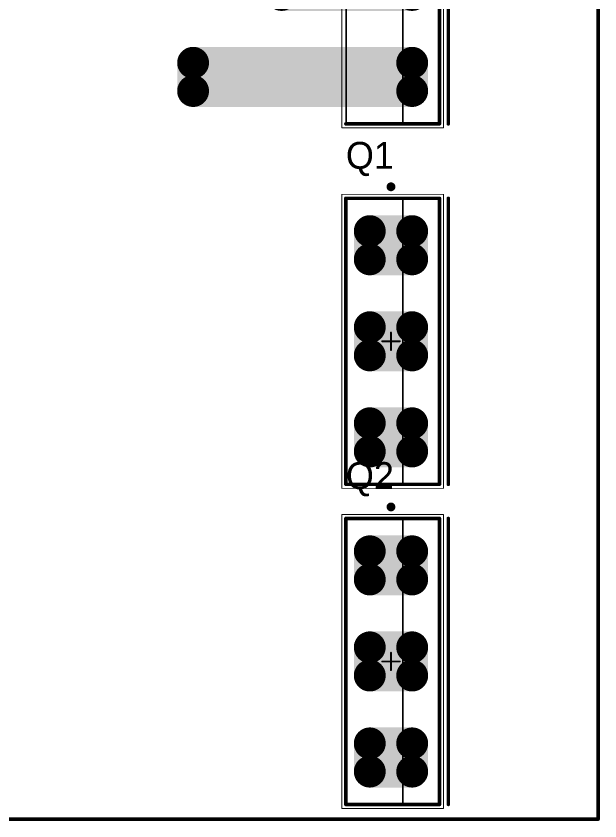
# Model space of a CAD drawing. Header units: millimetres. Extents: x 0 to 230, y -2 to 202.
# Drawn here: x 197.06 to 230.1, y -0.1 to 45.48 of the extents above; entities that cross this region are included whole.
import ezdxf

# ---------------------------------------------------------------- set-up
doc = ezdxf.new("R2010")
doc.units = ezdxf.units.MM
for name, color, linetype in [('BottomLayer', 5, 'Continuous'), ('BottomSolder', 6, 'Continuous'), ('Mechanical13', 56, 'Continuous'), ('Mechanical15', 56, 'Continuous'), ('MultiLayer', 9, 'Continuous'), ('TopLayer', 1, 'Continuous'), ('TopOverlay', 2, 'Continuous'), ('TopSolder', 216, 'Continuous')]:
    doc.layers.add(name, color=color, linetype=linetype)

# ---------------------------------------------------------------- blocks, each defined once
blk = doc.blocks.new('INF_PG_TO247_2_MOD_5')
at = {"layer": 'BottomLayer', "const_width": 0.8}
for points in [[(-11.6, 6.24, 1), (-10.8, 6.24, 1)], [(0.8, 6.24, 1), (1.6, 6.24, 1)], [(-11.6, 4.64, 1), (-10.8, 4.64, 1)], [(0.8, 4.64, 1), (1.6, 4.64, 1)], [(-6.6, 0.8, 1), (-5.8, 0.8, 1)], [(0.8, 0.8, 1), (1.6, 0.8, 1)], [(-6.6, -0.8, 1), (-5.8, -0.8, 1)], [(0.8, -0.8, 1), (1.6, -0.8, 1)], [(-11.6, -4.64, 1), (-10.8, -4.64, 1)], [(0.8, -4.64, 1), (1.6, -4.64, 1)], [(-11.6, -6.24, 1), (-10.8, -6.24, 1)], [(0.8, -6.24, 1), (1.6, -6.24, 1)]]:
    blk.add_lwpolyline(points, format="xyb", close=True, dxfattribs=at)
at = {"layer": 'BottomLayer'}
for points in [[(-11.2, 3.84), (1.2, 3.84), (-11.2, 7.04), (1.2, 7.04)], [(-12, 4.64), (2, 4.64), (-12, 6.24), (2, 6.24)], [(-6.2, -1.6), (1.2, -1.6), (-6.2, 1.6), (1.2, 1.6)], [(-7, -0.8), (2, -0.8), (-7, 0.8), (2, 0.8)], [(-11.2, -7.04), (1.2, -7.04), (-11.2, -3.84), (1.2, -3.84)], [(-12, -6.24), (2, -6.24), (-12, -4.64), (2, -4.64)]]:
    blk.add_solid(points, dxfattribs=at)
at = {"layer": 'BottomSolder', "const_width": 0.902}
for points in [[(-11.651, 6.24, 1), (-10.749, 6.24, 1)], [(0.749, 6.24, 1), (1.651, 6.24, 1)], [(-11.651, 4.64, 1), (-10.749, 4.64, 1)], [(0.749, 4.64, 1), (1.651, 4.64, 1)], [(-6.651, 0.8, 1), (-5.749, 0.8, 1)], [(0.749, 0.8, 1), (1.651, 0.8, 1)], [(-6.651, -0.8, 1), (-5.749, -0.8, 1)], [(0.749, -0.8, 1), (1.651, -0.8, 1)], [(-11.651, -4.64, 1), (-10.749, -4.64, 1)], [(0.749, -4.64, 1), (1.651, -4.64, 1)], [(-11.651, -6.24, 1), (-10.749, -6.24, 1)], [(0.749, -6.24, 1), (1.651, -6.24, 1)]]:
    blk.add_lwpolyline(points, format="xyb", close=True, dxfattribs=at)
at = {"layer": 'BottomSolder'}
for points in [[(-11.2, 3.738), (1.2, 3.738), (-11.2, 7.142), (1.2, 7.142)], [(-12.102, 4.64), (2.102, 4.64), (-12.102, 6.24), (2.102, 6.24)], [(-6.2, -1.702), (1.2, -1.702), (-6.2, 1.702), (1.2, 1.702)], [(-7.102, -0.8), (2.102, -0.8), (-7.102, 0.8), (2.102, 0.8)], [(-11.2, -7.142), (1.2, -7.142), (-11.2, -3.738), (1.2, -3.738)], [(-12.102, -6.24), (2.102, -6.24), (-12.102, -4.64), (2.102, -4.64)]]:
    blk.add_solid(points, dxfattribs=at)
at = {"layer": 'Mechanical13', "const_width": 0.1}
for points in [[(-2.53, -8.075), (-2.53, 8.075)], [(-2.53, 8.075), (2.72, 8.075)], [(0.67, -8.075), (0.67, 8.075)], [(2.72, -8.075), (2.72, 8.075)], [(-2.53, -8.075), (2.72, -8.075)]]:
    blk.add_lwpolyline(points, dxfattribs=at)
at = {"layer": 'Mechanical13', "const_width": 0.05}
for points in [[(-2.555, 8.075, 1), (-2.505, 8.075, 1)], [(-2.555, 8.075, 1), (-2.505, 8.075, 1)], [(0.645, 8.075, 1), (0.695, 8.075, 1)], [(2.695, 8.075, 1), (2.745, 8.075, 1)], [(2.695, 8.075, 1), (2.745, 8.075, 1)], [(-2.555, -8.075, 1), (-2.505, -8.075, 1)], [(-2.555, -8.075, 1), (-2.505, -8.075, 1)], [(0.645, -8.075, 1), (0.695, -8.075, 1)], [(2.695, -8.075, 1), (2.745, -8.075, 1)], [(2.695, -8.075, 1), (2.745, -8.075, 1)]]:
    blk.add_lwpolyline(points, format="xyb", close=True, dxfattribs=at)
at = {"layer": 'Mechanical15'}
for points, const_width in [([(-2.78, 8.325), (2.97, 8.325)], 0.05), ([(-2.78, -8.325), (-2.78, 8.325)], 0.05), ([(2.97, -8.325), (2.97, 8.325)], 0.05), ([(0, -0.5), (0, 0.5)], 0.1), ([(-0.5, 0), (0.5, 0)], 0.1), ([(-2.78, -8.325), (2.97, -8.325)], 0.05)]:
    blk.add_lwpolyline(points, dxfattribs=dict(at, const_width=const_width))
for points, const_width in [([(-2.792, 8.325, 1), (-2.768, 8.325, 1)], 0.025), ([(-2.792, 8.325, 1), (-2.768, 8.325, 1)], 0.025), ([(2.957, 8.325, 1), (2.982, 8.325, 1)], 0.025), ([(2.957, 8.325, 1), (2.982, 8.325, 1)], 0.025), ([(-0.025, 0.5, 1), (0.025, 0.5, 1)], 0.05), ([(-0.525, 0, 1), (-0.475, 0, 1)], 0.05), ([(0.475, 0, 1), (0.525, 0, 1)], 0.05), ([(-0.025, -0.5, 1), (0.025, -0.5, 1)], 0.05), ([(-2.792, -8.325, 1), (-2.768, -8.325, 1)], 0.025), ([(-2.792, -8.325, 1), (-2.768, -8.325, 1)], 0.025), ([(2.957, -8.325, 1), (2.982, -8.325, 1)], 0.025), ([(2.957, -8.325, 1), (2.982, -8.325, 1)], 0.025)]:
    blk.add_lwpolyline(points, format="xyb", close=True, dxfattribs=dict(at, const_width=const_width))
at = {"layer": 'MultiLayer', "const_width": 0.8}
for points in [[(-11.6, 6.24, 1), (-10.8, 6.24, 1)], [(0.8, 6.24, 1), (1.6, 6.24, 1)], [(-11.6, 4.64, 1), (-10.8, 4.64, 1)], [(0.8, 4.64, 1), (1.6, 4.64, 1)], [(-6.6, 0.8, 1), (-5.8, 0.8, 1)], [(0.8, 0.8, 1), (1.6, 0.8, 1)], [(-6.6, -0.8, 1), (-5.8, -0.8, 1)], [(0.8, -0.8, 1), (1.6, -0.8, 1)], [(-11.6, -4.64, 1), (-10.8, -4.64, 1)], [(0.8, -4.64, 1), (1.6, -4.64, 1)], [(-11.6, -6.24, 1), (-10.8, -6.24, 1)], [(0.8, -6.24, 1), (1.6, -6.24, 1)]]:
    blk.add_lwpolyline(points, format="xyb", close=True, dxfattribs=at)
at = {"layer": 'MultiLayer'}
for points in [[(-11.2, 3.84), (1.2, 3.84), (-11.2, 7.04), (1.2, 7.04)], [(-12, 4.64), (2, 4.64), (-12, 6.24), (2, 6.24)], [(-6.2, -1.6), (1.2, -1.6), (-6.2, 1.6), (1.2, 1.6)], [(-7, -0.8), (2, -0.8), (-7, 0.8), (2, 0.8)], [(-11.2, -7.04), (1.2, -7.04), (-11.2, -3.84), (1.2, -3.84)], [(-12, -6.24), (2, -6.24), (-12, -4.64), (2, -4.64)]]:
    blk.add_solid(points, dxfattribs=at)
at = {"layer": 'TopLayer', "const_width": 0.8}
for points in [[(-11.6, 6.24, 1), (-10.8, 6.24, 1)], [(0.8, 6.24, 1), (1.6, 6.24, 1)], [(-11.6, 4.64, 1), (-10.8, 4.64, 1)], [(0.8, 4.64, 1), (1.6, 4.64, 1)], [(-6.6, 0.8, 1), (-5.8, 0.8, 1)], [(0.8, 0.8, 1), (1.6, 0.8, 1)], [(-6.6, -0.8, 1), (-5.8, -0.8, 1)], [(0.8, -0.8, 1), (1.6, -0.8, 1)], [(-11.6, -4.64, 1), (-10.8, -4.64, 1)], [(0.8, -4.64, 1), (1.6, -4.64, 1)], [(-11.6, -6.24, 1), (-10.8, -6.24, 1)], [(0.8, -6.24, 1), (1.6, -6.24, 1)]]:
    blk.add_lwpolyline(points, format="xyb", close=True, dxfattribs=at)
at = {"layer": 'TopLayer'}
for points in [[(-11.2, 3.84), (1.2, 3.84), (-11.2, 7.04), (1.2, 7.04)], [(-12, 4.64), (2, 4.64), (-12, 6.24), (2, 6.24)], [(-6.2, -1.6), (1.2, -1.6), (-6.2, 1.6), (1.2, 1.6)], [(-7, -0.8), (2, -0.8), (-7, 0.8), (2, 0.8)], [(-11.2, -7.04), (1.2, -7.04), (-11.2, -3.84), (1.2, -3.84)], [(-12, -6.24), (2, -6.24), (-12, -4.64), (2, -4.64)]]:
    blk.add_solid(points, dxfattribs=at)
at = {"layer": 'TopOverlay'}
for points, const_width in [([(0.125, 8.75, 1), (-0.125, 8.75, 1)], 0.25), ([(-0.188, 8.75, 1), (-0.063, 8.75, 1)], 0.125), ([(0.063, 8.75, 1), (0.188, 8.75, 1)], 0.125), ([(-2.605, 8.1, 1), (-2.505, 8.1, 1)], 0.1), ([(2.695, 8.1, 1), (2.795, 8.1, 1)], 0.1), ([(2.695, 8.1, 1), (2.795, 8.1, 1)], 0.1), ([(3.195, 8.1, 1), (3.295, 8.1, 1)], 0.1), ([(-2.605, -8.1, 1), (-2.505, -8.1, 1)], 0.1), ([(2.695, -8.1, 1), (2.795, -8.1, 1)], 0.1), ([(2.695, -8.1, 1), (2.795, -8.1, 1)], 0.1), ([(3.195, -8.1, 1), (3.295, -8.1, 1)], 0.1)]:
    blk.add_lwpolyline(points, format="xyb", close=True, dxfattribs=dict(at, const_width=const_width))
at = {"layer": 'TopOverlay', "const_width": 0.2}
for points in [[(-2.555, 8.1), (2.745, 8.1)], [(2.745, -8.1), (2.745, 8.1)], [(3.245, -8.1), (3.245, 8.1)], [(-2.555, -8.1), (2.745, -8.1)]]:
    blk.add_lwpolyline(points, dxfattribs=at)
at = {"layer": 'TopSolder', "const_width": 0.902}
for points in [[(-11.651, 6.24, 1), (-10.749, 6.24, 1)], [(0.749, 6.24, 1), (1.651, 6.24, 1)], [(-11.651, 4.64, 1), (-10.749, 4.64, 1)], [(0.749, 4.64, 1), (1.651, 4.64, 1)], [(-6.651, 0.8, 1), (-5.749, 0.8, 1)], [(0.749, 0.8, 1), (1.651, 0.8, 1)], [(-6.651, -0.8, 1), (-5.749, -0.8, 1)], [(0.749, -0.8, 1), (1.651, -0.8, 1)], [(-11.651, -4.64, 1), (-10.749, -4.64, 1)], [(0.749, -4.64, 1), (1.651, -4.64, 1)], [(-11.651, -6.24, 1), (-10.749, -6.24, 1)], [(0.749, -6.24, 1), (1.651, -6.24, 1)]]:
    blk.add_lwpolyline(points, format="xyb", close=True, dxfattribs=at)
at = {"layer": 'TopSolder'}
for points in [[(-11.2, 3.738), (1.2, 3.738), (-11.2, 7.142), (1.2, 7.142)], [(-12.102, 4.64), (2.102, 4.64), (-12.102, 6.24), (2.102, 6.24)], [(-6.2, -1.702), (1.2, -1.702), (-6.2, 1.702), (1.2, 1.702)], [(-7.102, -0.8), (2.102, -0.8), (-7.102, 0.8), (2.102, 0.8)], [(-11.2, -7.142), (1.2, -7.142), (-11.2, -3.738), (1.2, -3.738)], [(-12.102, -6.24), (2.102, -6.24), (-12.102, -4.64), (2.102, -4.64)]]:
    blk.add_solid(points, dxfattribs=at)
blk = doc.blocks.new('INF_PG_TO247_3_44_10')
at = {"layer": 'BottomLayer', "const_width": 0.8}
for points in [[(-1.6, 6.24, 1), (-0.8, 6.24, 1)], [(0.8, 6.24, 1), (1.6, 6.24, 1)], [(-1.6, 4.64, 1), (-0.8, 4.64, 1)], [(0.8, 4.64, 1), (1.6, 4.64, 1)], [(-1.6, 0.8, 1), (-0.8, 0.8, 1)], [(0.8, 0.8, 1), (1.6, 0.8, 1)], [(-1.6, -0.8, 1), (-0.8, -0.8, 1)], [(0.8, -0.8, 1), (1.6, -0.8, 1)], [(-1.6, -4.64, 1), (-0.8, -4.64, 1)], [(0.8, -4.64, 1), (1.6, -4.64, 1)], [(-1.6, -6.24, 1), (-0.8, -6.24, 1)], [(0.8, -6.24, 1), (1.6, -6.24, 1)]]:
    blk.add_lwpolyline(points, format="xyb", close=True, dxfattribs=at)
at = {"layer": 'BottomLayer'}
for points in [[(-1.2, 3.84), (1.2, 3.84), (-1.2, 7.04), (1.2, 7.04)], [(-2, 4.64), (2, 4.64), (-2, 6.24), (2, 6.24)], [(-1.2, -1.6), (1.2, -1.6), (-1.2, 1.6), (1.2, 1.6)], [(-2, -0.8), (2, -0.8), (-2, 0.8), (2, 0.8)], [(-1.2, -7.04), (1.2, -7.04), (-1.2, -3.84), (1.2, -3.84)], [(-2, -6.24), (2, -6.24), (-2, -4.64), (2, -4.64)]]:
    blk.add_solid(points, dxfattribs=at)
at = {"layer": 'BottomSolder', "const_width": 0.902}
for points in [[(-1.651, 6.24, 1), (-0.749, 6.24, 1)], [(0.749, 6.24, 1), (1.651, 6.24, 1)], [(-1.651, 4.64, 1), (-0.749, 4.64, 1)], [(0.749, 4.64, 1), (1.651, 4.64, 1)], [(-1.651, 0.8, 1), (-0.749, 0.8, 1)], [(0.749, 0.8, 1), (1.651, 0.8, 1)], [(-1.651, -0.8, 1), (-0.749, -0.8, 1)], [(0.749, -0.8, 1), (1.651, -0.8, 1)], [(-1.651, -4.64, 1), (-0.749, -4.64, 1)], [(0.749, -4.64, 1), (1.651, -4.64, 1)], [(-1.651, -6.24, 1), (-0.749, -6.24, 1)], [(0.749, -6.24, 1), (1.651, -6.24, 1)]]:
    blk.add_lwpolyline(points, format="xyb", close=True, dxfattribs=at)
at = {"layer": 'BottomSolder'}
for points in [[(-1.2, 3.738), (1.2, 3.738), (-1.2, 7.142), (1.2, 7.142)], [(-2.102, 4.64), (2.102, 4.64), (-2.102, 6.24), (2.102, 6.24)], [(-1.2, -1.702), (1.2, -1.702), (-1.2, 1.702), (1.2, 1.702)], [(-2.102, -0.8), (2.102, -0.8), (-2.102, 0.8), (2.102, 0.8)], [(-1.2, -7.142), (1.2, -7.142), (-1.2, -3.738), (1.2, -3.738)], [(-2.102, -6.24), (2.102, -6.24), (-2.102, -4.64), (2.102, -4.64)]]:
    blk.add_solid(points, dxfattribs=at)
at = {"layer": 'Mechanical13', "const_width": 0.1}
for points in [[(-2.53, -8.075), (-2.53, 8.075)], [(-2.53, 8.075), (2.72, 8.075)], [(0.67, -8.075), (0.67, 8.075)], [(2.72, -8.075), (2.72, 8.075)], [(-2.53, -8.075), (2.72, -8.075)]]:
    blk.add_lwpolyline(points, dxfattribs=at)
at = {"layer": 'Mechanical13', "const_width": 0.05}
for points in [[(-2.555, 8.075, 1), (-2.505, 8.075, 1)], [(-2.555, 8.075, 1), (-2.505, 8.075, 1)], [(0.645, 8.075, 1), (0.695, 8.075, 1)], [(2.695, 8.075, 1), (2.745, 8.075, 1)], [(2.695, 8.075, 1), (2.745, 8.075, 1)], [(-2.555, -8.075, 1), (-2.505, -8.075, 1)], [(-2.555, -8.075, 1), (-2.505, -8.075, 1)], [(0.645, -8.075, 1), (0.695, -8.075, 1)], [(2.695, -8.075, 1), (2.745, -8.075, 1)], [(2.695, -8.075, 1), (2.745, -8.075, 1)]]:
    blk.add_lwpolyline(points, format="xyb", close=True, dxfattribs=at)
at = {"layer": 'Mechanical15'}
for points, const_width in [([(-2.78, -8.325), (-2.78, 8.325)], 0.05), ([(-2.78, 8.325), (2.97, 8.325)], 0.05), ([(2.97, -8.325), (2.97, 8.325)], 0.05), ([(0, -0.5), (0, 0.5)], 0.1), ([(-0.5, 0), (0.5, 0)], 0.1), ([(-2.78, -8.325), (2.97, -8.325)], 0.05)]:
    blk.add_lwpolyline(points, dxfattribs=dict(at, const_width=const_width))
for points, const_width in [([(-2.792, 8.325, 1), (-2.768, 8.325, 1)], 0.025), ([(-2.792, 8.325, 1), (-2.768, 8.325, 1)], 0.025), ([(2.957, 8.325, 1), (2.982, 8.325, 1)], 0.025), ([(2.957, 8.325, 1), (2.982, 8.325, 1)], 0.025), ([(-0.025, 0.5, 1), (0.025, 0.5, 1)], 0.05), ([(-0.525, 0, 1), (-0.475, 0, 1)], 0.05), ([(0.475, 0, 1), (0.525, 0, 1)], 0.05), ([(-0.025, -0.5, 1), (0.025, -0.5, 1)], 0.05), ([(-2.792, -8.325, 1), (-2.768, -8.325, 1)], 0.025), ([(-2.792, -8.325, 1), (-2.768, -8.325, 1)], 0.025), ([(2.957, -8.325, 1), (2.982, -8.325, 1)], 0.025), ([(2.957, -8.325, 1), (2.982, -8.325, 1)], 0.025)]:
    blk.add_lwpolyline(points, format="xyb", close=True, dxfattribs=dict(at, const_width=const_width))
at = {"layer": 'MultiLayer', "const_width": 0.8}
for points in [[(-1.6, 6.24, 1), (-0.8, 6.24, 1)], [(0.8, 6.24, 1), (1.6, 6.24, 1)], [(-1.6, 4.64, 1), (-0.8, 4.64, 1)], [(0.8, 4.64, 1), (1.6, 4.64, 1)], [(-1.6, 0.8, 1), (-0.8, 0.8, 1)], [(0.8, 0.8, 1), (1.6, 0.8, 1)], [(-1.6, -0.8, 1), (-0.8, -0.8, 1)], [(0.8, -0.8, 1), (1.6, -0.8, 1)], [(-1.6, -4.64, 1), (-0.8, -4.64, 1)], [(0.8, -4.64, 1), (1.6, -4.64, 1)], [(-1.6, -6.24, 1), (-0.8, -6.24, 1)], [(0.8, -6.24, 1), (1.6, -6.24, 1)]]:
    blk.add_lwpolyline(points, format="xyb", close=True, dxfattribs=at)
at = {"layer": 'MultiLayer'}
for points in [[(-1.2, 3.84), (1.2, 3.84), (-1.2, 7.04), (1.2, 7.04)], [(-2, 4.64), (2, 4.64), (-2, 6.24), (2, 6.24)], [(-1.2, -1.6), (1.2, -1.6), (-1.2, 1.6), (1.2, 1.6)], [(-2, -0.8), (2, -0.8), (-2, 0.8), (2, 0.8)], [(-1.2, -7.04), (1.2, -7.04), (-1.2, -3.84), (1.2, -3.84)], [(-2, -6.24), (2, -6.24), (-2, -4.64), (2, -4.64)]]:
    blk.add_solid(points, dxfattribs=at)
at = {"layer": 'TopLayer', "const_width": 0.8}
for points in [[(-1.6, 6.24, 1), (-0.8, 6.24, 1)], [(0.8, 6.24, 1), (1.6, 6.24, 1)], [(-1.6, 4.64, 1), (-0.8, 4.64, 1)], [(0.8, 4.64, 1), (1.6, 4.64, 1)], [(-1.6, 0.8, 1), (-0.8, 0.8, 1)], [(0.8, 0.8, 1), (1.6, 0.8, 1)], [(-1.6, -0.8, 1), (-0.8, -0.8, 1)], [(0.8, -0.8, 1), (1.6, -0.8, 1)], [(-1.6, -4.64, 1), (-0.8, -4.64, 1)], [(0.8, -4.64, 1), (1.6, -4.64, 1)], [(-1.6, -6.24, 1), (-0.8, -6.24, 1)], [(0.8, -6.24, 1), (1.6, -6.24, 1)]]:
    blk.add_lwpolyline(points, format="xyb", close=True, dxfattribs=at)
at = {"layer": 'TopLayer'}
for points in [[(-1.2, 3.84), (1.2, 3.84), (-1.2, 7.04), (1.2, 7.04)], [(-2, 4.64), (2, 4.64), (-2, 6.24), (2, 6.24)], [(-1.2, -1.6), (1.2, -1.6), (-1.2, 1.6), (1.2, 1.6)], [(-2, -0.8), (2, -0.8), (-2, 0.8), (2, 0.8)], [(-1.2, -7.04), (1.2, -7.04), (-1.2, -3.84), (1.2, -3.84)], [(-2, -6.24), (2, -6.24), (-2, -4.64), (2, -4.64)]]:
    blk.add_solid(points, dxfattribs=at)
at = {"layer": 'TopOverlay'}
for points, const_width in [([(0.125, 8.75, 1), (-0.125, 8.75, 1)], 0.25), ([(-0.188, 8.75, 1), (-0.063, 8.75, 1)], 0.125), ([(0.063, 8.75, 1), (0.188, 8.75, 1)], 0.125), ([(-2.605, 8.1, 1), (-2.505, 8.1, 1)], 0.1), ([(-2.605, 8.1, 1), (-2.505, 8.1, 1)], 0.1), ([(2.695, 8.1, 1), (2.795, 8.1, 1)], 0.1), ([(2.695, 8.1, 1), (2.795, 8.1, 1)], 0.1), ([(3.195, 8.1, 1), (3.295, 8.1, 1)], 0.1), ([(-2.605, -8.1, 1), (-2.505, -8.1, 1)], 0.1), ([(-2.605, -8.1, 1), (-2.505, -8.1, 1)], 0.1), ([(2.695, -8.1, 1), (2.795, -8.1, 1)], 0.1), ([(2.695, -8.1, 1), (2.795, -8.1, 1)], 0.1), ([(3.195, -8.1, 1), (3.295, -8.1, 1)], 0.1)]:
    blk.add_lwpolyline(points, format="xyb", close=True, dxfattribs=dict(at, const_width=const_width))
at = {"layer": 'TopOverlay', "const_width": 0.2}
for points in [[(-2.555, 8.1), (2.745, 8.1)], [(-2.555, -8.1), (-2.555, 8.1)], [(2.745, -8.1), (2.745, 8.1)], [(3.245, -8.1), (3.245, 8.1)], [(-2.555, -8.1), (2.745, -8.1)]]:
    blk.add_lwpolyline(points, dxfattribs=at)
at = {"layer": 'TopSolder', "const_width": 0.902}
for points in [[(-1.651, 6.24, 1), (-0.749, 6.24, 1)], [(0.749, 6.24, 1), (1.651, 6.24, 1)], [(-1.651, 4.64, 1), (-0.749, 4.64, 1)], [(0.749, 4.64, 1), (1.651, 4.64, 1)], [(-1.651, 0.8, 1), (-0.749, 0.8, 1)], [(0.749, 0.8, 1), (1.651, 0.8, 1)], [(-1.651, -0.8, 1), (-0.749, -0.8, 1)], [(0.749, -0.8, 1), (1.651, -0.8, 1)], [(-1.651, -4.64, 1), (-0.749, -4.64, 1)], [(0.749, -4.64, 1), (1.651, -4.64, 1)], [(-1.651, -6.24, 1), (-0.749, -6.24, 1)], [(0.749, -6.24, 1), (1.651, -6.24, 1)]]:
    blk.add_lwpolyline(points, format="xyb", close=True, dxfattribs=at)
at = {"layer": 'TopSolder'}
for points in [[(-1.2, 3.738), (1.2, 3.738), (-1.2, 7.142), (1.2, 7.142)], [(-2.102, 4.64), (2.102, 4.64), (-2.102, 6.24), (2.102, 6.24)], [(-1.2, -1.702), (1.2, -1.702), (-1.2, 1.702), (1.2, 1.702)], [(-2.102, -0.8), (2.102, -0.8), (-2.102, 0.8), (2.102, 0.8)], [(-1.2, -7.142), (1.2, -7.142), (-1.2, -3.738), (1.2, -3.738)], [(-2.102, -6.24), (2.102, -6.24), (-2.102, -4.64), (2.102, -4.64)]]:
    blk.add_solid(points, dxfattribs=at)
blk = doc.blocks.new('INF_PG_TO247_3_44_11')
at = {"layer": 'BottomLayer', "const_width": 0.8}
for points in [[(-1.6, 6.24, 1), (-0.8, 6.24, 1)], [(0.8, 6.24, 1), (1.6, 6.24, 1)], [(-1.6, 4.64, 1), (-0.8, 4.64, 1)], [(0.8, 4.64, 1), (1.6, 4.64, 1)], [(-1.6, 0.8, 1), (-0.8, 0.8, 1)], [(0.8, 0.8, 1), (1.6, 0.8, 1)], [(-1.6, -0.8, 1), (-0.8, -0.8, 1)], [(0.8, -0.8, 1), (1.6, -0.8, 1)], [(-1.6, -4.64, 1), (-0.8, -4.64, 1)], [(0.8, -4.64, 1), (1.6, -4.64, 1)], [(-1.6, -6.24, 1), (-0.8, -6.24, 1)], [(0.8, -6.24, 1), (1.6, -6.24, 1)]]:
    blk.add_lwpolyline(points, format="xyb", close=True, dxfattribs=at)
at = {"layer": 'BottomLayer'}
for points in [[(-1.2, 3.84), (1.2, 3.84), (-1.2, 7.04), (1.2, 7.04)], [(-2, 4.64), (2, 4.64), (-2, 6.24), (2, 6.24)], [(-1.2, -1.6), (1.2, -1.6), (-1.2, 1.6), (1.2, 1.6)], [(-2, -0.8), (2, -0.8), (-2, 0.8), (2, 0.8)], [(-1.2, -7.04), (1.2, -7.04), (-1.2, -3.84), (1.2, -3.84)], [(-2, -6.24), (2, -6.24), (-2, -4.64), (2, -4.64)]]:
    blk.add_solid(points, dxfattribs=at)
at = {"layer": 'BottomSolder', "const_width": 0.902}
for points in [[(-1.651, 6.24, 1), (-0.749, 6.24, 1)], [(0.749, 6.24, 1), (1.651, 6.24, 1)], [(-1.651, 4.64, 1), (-0.749, 4.64, 1)], [(0.749, 4.64, 1), (1.651, 4.64, 1)], [(-1.651, 0.8, 1), (-0.749, 0.8, 1)], [(0.749, 0.8, 1), (1.651, 0.8, 1)], [(-1.651, -0.8, 1), (-0.749, -0.8, 1)], [(0.749, -0.8, 1), (1.651, -0.8, 1)], [(-1.651, -4.64, 1), (-0.749, -4.64, 1)], [(0.749, -4.64, 1), (1.651, -4.64, 1)], [(-1.651, -6.24, 1), (-0.749, -6.24, 1)], [(0.749, -6.24, 1), (1.651, -6.24, 1)]]:
    blk.add_lwpolyline(points, format="xyb", close=True, dxfattribs=at)
at = {"layer": 'BottomSolder'}
for points in [[(-1.2, 3.738), (1.2, 3.738), (-1.2, 7.142), (1.2, 7.142)], [(-2.102, 4.64), (2.102, 4.64), (-2.102, 6.24), (2.102, 6.24)], [(-1.2, -1.702), (1.2, -1.702), (-1.2, 1.702), (1.2, 1.702)], [(-2.102, -0.8), (2.102, -0.8), (-2.102, 0.8), (2.102, 0.8)], [(-1.2, -7.142), (1.2, -7.142), (-1.2, -3.738), (1.2, -3.738)], [(-2.102, -6.24), (2.102, -6.24), (-2.102, -4.64), (2.102, -4.64)]]:
    blk.add_solid(points, dxfattribs=at)
at = {"layer": 'Mechanical13', "const_width": 0.1}
for points in [[(-2.53, -8.075), (-2.53, 8.075)], [(-2.53, 8.075), (2.72, 8.075)], [(0.67, -8.075), (0.67, 8.075)], [(2.72, -8.075), (2.72, 8.075)], [(-2.53, -8.075), (2.72, -8.075)]]:
    blk.add_lwpolyline(points, dxfattribs=at)
at = {"layer": 'Mechanical13', "const_width": 0.05}
for points in [[(-2.555, 8.075, 1), (-2.505, 8.075, 1)], [(-2.555, 8.075, 1), (-2.505, 8.075, 1)], [(0.645, 8.075, 1), (0.695, 8.075, 1)], [(2.695, 8.075, 1), (2.745, 8.075, 1)], [(2.695, 8.075, 1), (2.745, 8.075, 1)], [(-2.555, -8.075, 1), (-2.505, -8.075, 1)], [(-2.555, -8.075, 1), (-2.505, -8.075, 1)], [(0.645, -8.075, 1), (0.695, -8.075, 1)], [(2.695, -8.075, 1), (2.745, -8.075, 1)], [(2.695, -8.075, 1), (2.745, -8.075, 1)]]:
    blk.add_lwpolyline(points, format="xyb", close=True, dxfattribs=at)
at = {"layer": 'Mechanical15'}
for points, const_width in [([(-2.78, -8.325), (-2.78, 8.325)], 0.05), ([(-2.78, 8.325), (2.97, 8.325)], 0.05), ([(2.97, -8.325), (2.97, 8.325)], 0.05), ([(0, -0.5), (0, 0.5)], 0.1), ([(-0.5, 0), (0.5, 0)], 0.1), ([(-2.78, -8.325), (2.97, -8.325)], 0.05)]:
    blk.add_lwpolyline(points, dxfattribs=dict(at, const_width=const_width))
for points, const_width in [([(-2.792, 8.325, 1), (-2.768, 8.325, 1)], 0.025), ([(-2.792, 8.325, 1), (-2.768, 8.325, 1)], 0.025), ([(2.957, 8.325, 1), (2.982, 8.325, 1)], 0.025), ([(2.957, 8.325, 1), (2.982, 8.325, 1)], 0.025), ([(-0.025, 0.5, 1), (0.025, 0.5, 1)], 0.05), ([(-0.525, 0, 1), (-0.475, 0, 1)], 0.05), ([(0.475, 0, 1), (0.525, 0, 1)], 0.05), ([(-0.025, -0.5, 1), (0.025, -0.5, 1)], 0.05), ([(-2.792, -8.325, 1), (-2.768, -8.325, 1)], 0.025), ([(-2.792, -8.325, 1), (-2.768, -8.325, 1)], 0.025), ([(2.957, -8.325, 1), (2.982, -8.325, 1)], 0.025), ([(2.957, -8.325, 1), (2.982, -8.325, 1)], 0.025)]:
    blk.add_lwpolyline(points, format="xyb", close=True, dxfattribs=dict(at, const_width=const_width))
at = {"layer": 'MultiLayer', "const_width": 0.8}
for points in [[(-1.6, 6.24, 1), (-0.8, 6.24, 1)], [(0.8, 6.24, 1), (1.6, 6.24, 1)], [(-1.6, 4.64, 1), (-0.8, 4.64, 1)], [(0.8, 4.64, 1), (1.6, 4.64, 1)], [(-1.6, 0.8, 1), (-0.8, 0.8, 1)], [(0.8, 0.8, 1), (1.6, 0.8, 1)], [(-1.6, -0.8, 1), (-0.8, -0.8, 1)], [(0.8, -0.8, 1), (1.6, -0.8, 1)], [(-1.6, -4.64, 1), (-0.8, -4.64, 1)], [(0.8, -4.64, 1), (1.6, -4.64, 1)], [(-1.6, -6.24, 1), (-0.8, -6.24, 1)], [(0.8, -6.24, 1), (1.6, -6.24, 1)]]:
    blk.add_lwpolyline(points, format="xyb", close=True, dxfattribs=at)
at = {"layer": 'MultiLayer'}
for points in [[(-1.2, 3.84), (1.2, 3.84), (-1.2, 7.04), (1.2, 7.04)], [(-2, 4.64), (2, 4.64), (-2, 6.24), (2, 6.24)], [(-1.2, -1.6), (1.2, -1.6), (-1.2, 1.6), (1.2, 1.6)], [(-2, -0.8), (2, -0.8), (-2, 0.8), (2, 0.8)], [(-1.2, -7.04), (1.2, -7.04), (-1.2, -3.84), (1.2, -3.84)], [(-2, -6.24), (2, -6.24), (-2, -4.64), (2, -4.64)]]:
    blk.add_solid(points, dxfattribs=at)
at = {"layer": 'TopLayer', "const_width": 0.8}
for points in [[(-1.6, 6.24, 1), (-0.8, 6.24, 1)], [(0.8, 6.24, 1), (1.6, 6.24, 1)], [(-1.6, 4.64, 1), (-0.8, 4.64, 1)], [(0.8, 4.64, 1), (1.6, 4.64, 1)], [(-1.6, 0.8, 1), (-0.8, 0.8, 1)], [(0.8, 0.8, 1), (1.6, 0.8, 1)], [(-1.6, -0.8, 1), (-0.8, -0.8, 1)], [(0.8, -0.8, 1), (1.6, -0.8, 1)], [(-1.6, -4.64, 1), (-0.8, -4.64, 1)], [(0.8, -4.64, 1), (1.6, -4.64, 1)], [(-1.6, -6.24, 1), (-0.8, -6.24, 1)], [(0.8, -6.24, 1), (1.6, -6.24, 1)]]:
    blk.add_lwpolyline(points, format="xyb", close=True, dxfattribs=at)
at = {"layer": 'TopLayer'}
for points in [[(-1.2, 3.84), (1.2, 3.84), (-1.2, 7.04), (1.2, 7.04)], [(-2, 4.64), (2, 4.64), (-2, 6.24), (2, 6.24)], [(-1.2, -1.6), (1.2, -1.6), (-1.2, 1.6), (1.2, 1.6)], [(-2, -0.8), (2, -0.8), (-2, 0.8), (2, 0.8)], [(-1.2, -7.04), (1.2, -7.04), (-1.2, -3.84), (1.2, -3.84)], [(-2, -6.24), (2, -6.24), (-2, -4.64), (2, -4.64)]]:
    blk.add_solid(points, dxfattribs=at)
at = {"layer": 'TopOverlay'}
for points, const_width in [([(0.125, 8.75, 1), (-0.125, 8.75, 1)], 0.25), ([(-0.188, 8.75, 1), (-0.063, 8.75, 1)], 0.125), ([(0.063, 8.75, 1), (0.188, 8.75, 1)], 0.125), ([(-2.605, 8.1, 1), (-2.505, 8.1, 1)], 0.1), ([(-2.605, 8.1, 1), (-2.505, 8.1, 1)], 0.1), ([(2.695, 8.1, 1), (2.795, 8.1, 1)], 0.1), ([(2.695, 8.1, 1), (2.795, 8.1, 1)], 0.1), ([(3.195, 8.1, 1), (3.295, 8.1, 1)], 0.1), ([(-2.605, -8.1, 1), (-2.505, -8.1, 1)], 0.1), ([(-2.605, -8.1, 1), (-2.505, -8.1, 1)], 0.1), ([(2.695, -8.1, 1), (2.795, -8.1, 1)], 0.1), ([(2.695, -8.1, 1), (2.795, -8.1, 1)], 0.1), ([(3.195, -8.1, 1), (3.295, -8.1, 1)], 0.1)]:
    blk.add_lwpolyline(points, format="xyb", close=True, dxfattribs=dict(at, const_width=const_width))
at = {"layer": 'TopOverlay', "const_width": 0.2}
for points in [[(-2.555, 8.1), (2.745, 8.1)], [(-2.555, -8.1), (-2.555, 8.1)], [(2.745, -8.1), (2.745, 8.1)], [(3.245, -8.1), (3.245, 8.1)], [(-2.555, -8.1), (2.745, -8.1)]]:
    blk.add_lwpolyline(points, dxfattribs=at)
at = {"layer": 'TopSolder', "const_width": 0.902}
for points in [[(-1.651, 6.24, 1), (-0.749, 6.24, 1)], [(0.749, 6.24, 1), (1.651, 6.24, 1)], [(-1.651, 4.64, 1), (-0.749, 4.64, 1)], [(0.749, 4.64, 1), (1.651, 4.64, 1)], [(-1.651, 0.8, 1), (-0.749, 0.8, 1)], [(0.749, 0.8, 1), (1.651, 0.8, 1)], [(-1.651, -0.8, 1), (-0.749, -0.8, 1)], [(0.749, -0.8, 1), (1.651, -0.8, 1)], [(-1.651, -4.64, 1), (-0.749, -4.64, 1)], [(0.749, -4.64, 1), (1.651, -4.64, 1)], [(-1.651, -6.24, 1), (-0.749, -6.24, 1)], [(0.749, -6.24, 1), (1.651, -6.24, 1)]]:
    blk.add_lwpolyline(points, format="xyb", close=True, dxfattribs=at)
at = {"layer": 'TopSolder'}
for points in [[(-1.2, 3.738), (1.2, 3.738), (-1.2, 7.142), (1.2, 7.142)], [(-2.102, 4.64), (2.102, 4.64), (-2.102, 6.24), (2.102, 6.24)], [(-1.2, -1.702), (1.2, -1.702), (-1.2, 1.702), (1.2, 1.702)], [(-2.102, -0.8), (2.102, -0.8), (-2.102, 0.8), (2.102, 0.8)], [(-1.2, -7.142), (1.2, -7.142), (-1.2, -3.738), (1.2, -3.738)], [(-2.102, -6.24), (2.102, -6.24), (-2.102, -4.64), (2.102, -4.64)]]:
    blk.add_solid(points, dxfattribs=at)

msp = doc.modelspace()

# ---------------------------------------------------------------- linework, layer by layer
at = {"layer": 'TopOverlay', "const_width": 0.2}
for points in [[(230, 0), (230, 200)], [(0, 0), (230, 0)]]:
    msp.add_lwpolyline(points, dxfattribs=at)
at = {"layer": 'TopOverlay', "const_width": 0.1}
msp.add_lwpolyline([(229.95, 0, 1), (230.05, 0, 1)], format="xyb", close=True, dxfattribs=at)
msp.add_lwpolyline([(229.95, 0, 1), (230.05, 0, 1)], format="xyb", close=True, dxfattribs=at)

# ---------------------------------------------------------------- block references
msp.add_blockref('INF_PG_TO247_2_MOD_5', (218.275, 47.475))
at = {"rotation": 360}
for name, p in [('INF_PG_TO247_3_44_11', (218.275, 27.061)), ('INF_PG_TO247_3_44_10', (218.275, 8.931))]:
    msp.add_blockref(name, p, dxfattribs=at)

# ---------------------------------------------------------------- texts
at = {"layer": 'TopOverlay'}
for s, p in [('Q1', (215.722, 36.83)), ('Q2', (215.722, 18.694))]:
    msp.add_text(s, height=1.524, dxfattribs=at).set_placement(p)

doc.saveas('drawing.dxf')
